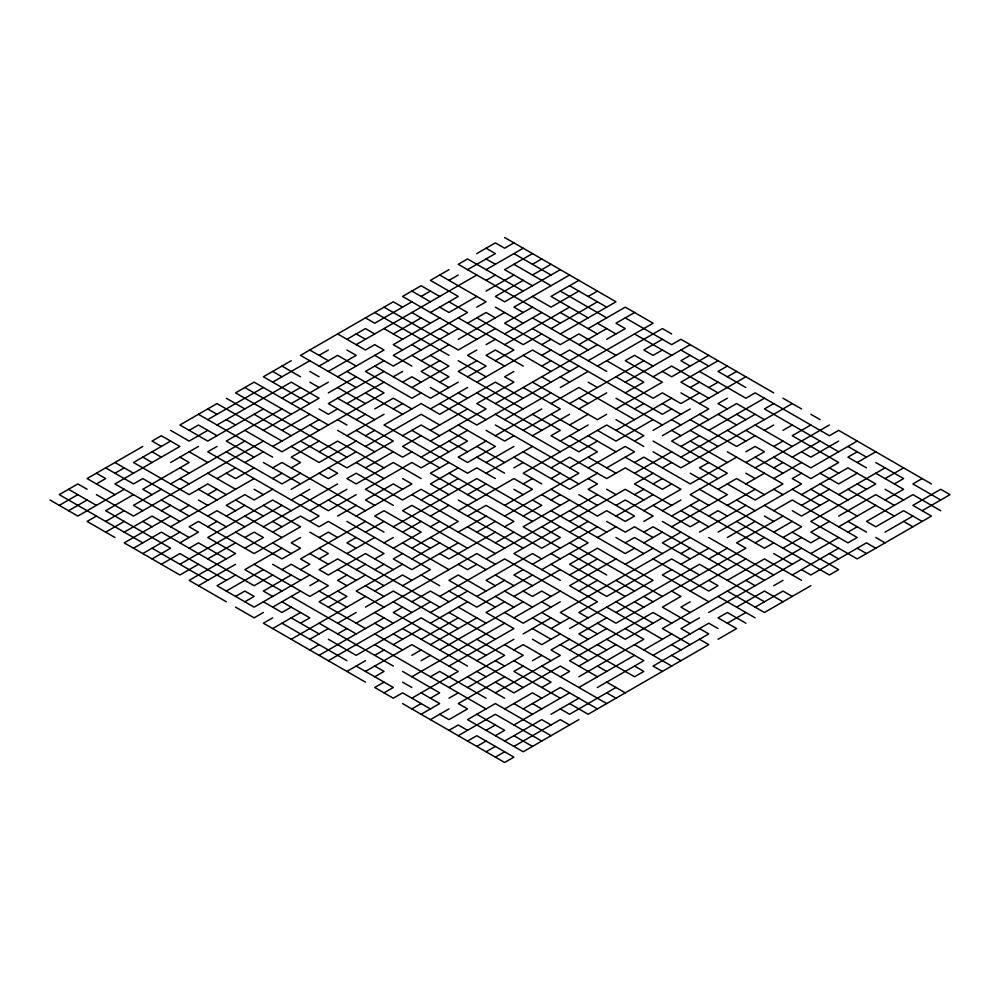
<?xml version="1.0" encoding="UTF-8"?>
<svg xmlns="http://www.w3.org/2000/svg" width="1000" height="1000" viewBox="0 0 1000 1000"><rect width="100%" height="100%" fill="white"/><g stroke="black" fill="none" stroke-linecap="round" stroke-linejoin="round"><path stroke-width="1.5" d="M142.787 446.438L87.112 478.575L114.95 494.637M291.238 360.725L263.4 376.788L309.8 403.575M448.975 269.662L430.412 280.375L458.25 296.438L430.412 312.512M476.8 253.588L495.363 242.875L504.637 248.225L513.913 242.875M59.275 505.363L77.838 494.637M96.388 483.925L105.675 478.575L96.388 473.212M114.95 473.212L124.225 467.863M170.613 441.075L133.5 462.5L189.175 494.637L207.738 483.925L226.287 494.637M189.175 430.363L198.45 425L217.013 435.712M207.738 419.65L263.4 387.512M272.675 382.15L309.8 360.725M319.075 355.363L328.35 350.012M346.912 339.3L365.462 328.587L374.738 333.938M411.85 301.8L374.738 323.225L365.462 317.863M421.138 296.438L430.412 291.087M448.975 280.375L458.25 275.012M467.525 269.662L495.363 253.588L486.087 248.225M68.562 510.712L87.112 500M207.738 430.363L189.175 441.075L170.613 430.363M217.013 425L291.238 382.15L319.075 398.225L263.4 430.363M319.075 366.075L337.625 355.363L356.188 366.075M356.188 344.65L476.8 275.012M486.087 269.662L523.2 248.225M124.225 489.288L77.838 516.075L50 500M170.613 462.5L198.45 446.438M263.4 408.938L207.738 441.075L179.9 425L217.013 403.575L281.962 441.075M281.962 398.225L300.512 387.512M328.35 371.438L356.188 355.363L346.912 350.012M393.3 333.938L421.138 317.863M486.087 280.375L495.363 275.012M532.475 253.588L504.637 269.662L532.475 285.725M96.388 516.075L87.112 521.425L114.95 537.5M133.5 494.637L105.675 510.712L170.613 548.212L152.062 558.925M217.013 446.438L207.738 451.788L319.075 516.075L309.8 521.425M281.962 408.938L226.287 441.075L254.125 457.15M291.238 403.575L328.35 382.15M337.625 376.788L384.025 350.012L374.738 344.65L365.462 350.012L337.625 333.938M439.688 317.863L393.3 344.65L402.575 350.012M476.8 296.438L448.975 312.512L439.688 307.15M486.087 291.087L513.913 275.012M532.475 264.3L541.75 258.938M105.675 521.425L124.225 510.712M161.337 489.288L133.5 505.363L142.787 510.712M170.613 483.925L244.85 441.075M328.35 392.863L356.188 376.788M384.025 360.725L365.462 371.438L411.85 398.225L421.138 392.863M476.8 307.15L486.087 301.8L439.688 275.012M523.2 280.375L495.363 296.438L504.637 301.8L560.312 269.662M532.475 275.012L551.025 264.3M105.675 532.137L124.225 521.425M263.4 441.075L133.5 516.075L96.388 494.637M281.962 430.363L309.8 414.288M384.025 371.438L328.35 403.575L393.3 441.075L346.912 467.863L300.512 441.075M458.25 328.587L393.3 366.075L374.738 355.363M467.525 323.225L486.087 312.512L495.363 317.863M124.225 532.137L152.062 516.075L189.175 537.5M161.337 510.712L170.613 505.363M217.013 478.575L235.562 467.863M244.85 462.5L263.4 451.788M272.675 446.438L319.075 419.65M337.625 408.938L328.35 414.288L319.075 408.938M346.912 403.575L384.025 382.15M393.3 376.788L402.575 371.438M421.138 360.725L448.975 344.65M458.25 339.3L504.637 312.512M569.587 275.012L513.913 307.15L523.2 312.512M170.613 516.075L124.225 542.85L179.9 575L198.45 564.288M179.9 510.712L189.175 505.363M207.738 494.637L217.013 489.288M254.125 467.863L235.562 478.575L226.287 473.212M402.575 382.15L411.85 376.788L421.138 382.15M439.688 360.725L421.138 371.438L448.975 387.512M495.363 328.587L458.25 350.012L384.025 307.15M532.475 307.15L504.637 323.225L662.375 414.288L671.65 408.938M578.862 280.375L551.025 296.438L588.15 317.863M133.5 548.212L161.337 532.137L254.125 585.712L272.675 575M170.613 526.788L254.125 478.575M272.675 467.863L281.962 462.5L365.462 510.712M319.075 441.075L291.238 457.15L300.512 462.5L291.238 467.863M356.188 419.65L365.462 414.288M374.738 408.938L393.3 398.225L411.85 408.938M411.85 387.512L448.975 366.075L430.412 355.363M476.8 350.012L467.525 355.363L486.087 366.075L467.525 376.788M486.087 344.65L495.363 339.3M504.637 333.938L541.75 312.512M578.862 291.087L551.025 307.15L532.475 296.438M142.787 553.562L179.9 532.137M207.738 516.075L217.013 510.712L244.85 526.788M272.675 478.575L281.962 473.212M319.075 451.788L337.625 441.075L384.025 467.863M346.912 435.712L384.025 414.288M393.3 408.938L402.575 403.575M439.688 382.15L448.975 376.788L411.85 355.363M476.8 360.725L458.25 371.438L523.2 408.938M504.637 344.65L569.587 307.15M588.15 296.438L597.425 291.087M179.9 542.85L198.45 532.137L189.175 526.788L198.45 521.425L254.125 553.562L300.512 526.788L263.4 505.363M207.738 526.788L217.013 521.425M226.287 516.075L244.85 505.363M272.675 489.288L254.125 500L244.85 494.637L226.287 505.363L235.562 510.712M300.512 473.212L281.962 483.925L226.287 451.788M356.188 441.075L319.075 462.5L291.238 446.438M365.462 435.712L374.738 430.363M458.25 382.15L430.412 398.225L374.738 366.075M495.363 360.725L513.913 350.012L458.25 317.863M541.75 333.938L523.2 344.65L476.8 317.863M551.025 328.587L597.425 301.8M161.337 564.288L179.9 553.562L226.287 580.35M189.175 548.212L198.45 542.85L226.287 558.925M291.238 489.288L356.188 451.788M365.462 446.438L421.138 414.288L439.688 425M430.412 408.938L467.525 387.512M476.8 382.15L532.475 350.012L569.587 371.438M541.75 344.65L551.025 339.3M560.312 333.938L615.975 301.8L504.637 237.512M179.9 564.288L281.962 505.363M291.238 500L309.8 489.288M402.575 435.712L421.138 425L439.688 435.712M513.913 371.438L504.637 376.788L513.913 382.15L476.8 403.575L486.087 408.938L430.412 441.075M541.75 355.363L551.025 350.012M588.15 328.587L625.262 307.15L653.088 323.225L588.15 360.725M207.738 558.925L235.562 542.85M244.85 537.5L254.125 532.137L263.4 537.5L244.85 548.212M263.4 526.788L337.625 483.925M365.462 467.863L393.3 451.788M421.138 435.712L402.575 446.438L439.688 467.863M430.412 430.363L467.525 408.938M541.75 366.075L551.025 360.725M560.312 355.363L569.587 350.012L606.7 371.438M578.862 344.65L606.7 328.587M634.538 312.512L615.975 323.225L625.262 328.587L606.7 339.3M272.675 532.137L300.512 516.075L319.075 526.788L328.35 521.425L384.025 553.562L374.738 558.925M309.8 510.712L346.912 489.288M411.85 451.788L402.575 457.15L356.188 430.363M495.363 403.575L597.425 344.65M198.45 585.712L235.562 564.288M356.188 494.637L328.35 510.712L300.512 494.637M421.138 457.15L467.525 430.363M578.862 366.075L476.8 425L439.688 403.575M235.562 575L217.013 585.712L254.125 607.137L309.8 575M281.962 548.212L244.85 569.637L281.962 591.062M300.512 537.5L291.238 542.85L300.512 548.212L281.962 558.925L235.562 532.137M337.625 516.075L356.188 505.363M504.637 419.65L551.025 392.863M560.312 387.512L588.15 371.438M597.425 366.075L662.375 328.587L671.65 333.938M226.287 591.062L263.4 569.637M319.075 537.5L328.35 532.137L337.625 537.5M356.188 516.075L411.85 483.925L402.575 478.575M448.975 462.5L430.412 473.212L476.8 500M486.087 441.075L458.25 457.15L467.525 462.5L495.363 446.438L458.25 425M495.363 435.712L541.75 408.938M551.025 403.575L578.862 387.512L634.538 419.65M662.375 339.3L643.812 350.012L653.088 355.363L662.375 350.012M235.562 596.425L244.85 591.062L254.125 596.425L244.85 601.775M281.962 569.637L291.238 564.288L328.35 585.712L309.8 596.425L254.125 564.288M365.462 521.425L300.512 558.925L309.8 564.288L300.512 569.637M458.25 467.863L430.412 483.925L448.975 494.637M513.913 435.712L504.637 441.075L486.087 430.363M523.2 430.363L560.312 408.938L523.2 387.512M569.587 403.575L643.812 360.725M291.238 575L263.4 591.062L272.675 596.425M319.075 558.925L328.35 553.562L319.075 548.212M356.188 537.5L346.912 542.85L356.188 548.212M365.462 532.137L384.025 521.425M421.138 500L458.25 478.575M486.087 462.5L513.913 446.438M532.475 435.712L569.587 414.288M578.862 408.938L606.7 392.863M625.262 382.15L690.2 344.65M346.912 553.562L374.738 537.5M393.3 526.788L476.8 478.575L588.15 542.85L541.75 569.637M486.087 473.212L532.475 446.438M569.587 425L588.15 414.288M625.262 392.863L643.812 382.15L606.7 360.725M653.088 376.788L671.65 366.075L718.037 392.863M690.2 355.363L680.925 360.725L690.2 366.075M263.4 612.487L254.125 617.85L235.562 607.137M272.675 607.137L300.512 591.062M309.8 585.712L319.075 580.35M384.025 542.85L393.3 537.5M402.575 532.137L421.138 521.425M430.412 516.075L448.975 505.363M467.525 494.637L486.087 483.925M513.913 467.863L523.2 462.5M560.312 441.075L588.15 425M606.7 414.288L597.425 419.65L532.475 382.15M615.975 408.938L662.375 382.15L625.262 360.725L634.538 355.363L653.088 366.075M708.763 355.363L671.65 376.788L662.375 371.438M272.675 617.85L263.4 623.212L365.462 682.138M291.238 607.137L281.962 612.487L263.4 601.775M346.912 575L337.625 580.35L346.912 585.712M356.188 569.637L365.462 564.288M393.3 548.212L421.138 532.137L384.025 510.712L374.738 516.075L430.412 548.212M430.412 526.788L439.688 521.425M458.25 510.712L513.913 478.575L532.475 489.288L504.637 505.363M634.538 408.938L643.812 403.575M718.037 360.725L680.925 382.15L708.763 398.225M272.675 628.562L300.512 612.487M365.462 575L319.075 601.775L365.462 628.562M374.738 569.637L384.025 564.288M402.575 553.562L393.3 558.925L411.85 569.637L458.25 542.85M411.85 548.212L458.25 521.425L411.85 494.637M467.525 516.075L486.087 505.363L513.913 521.425L504.637 526.788M523.2 483.925L532.475 478.575M551.025 467.863L569.587 457.15L606.7 478.575L625.262 467.863L662.375 489.288L671.65 483.925M597.425 441.075L578.862 451.788L551.025 435.712L560.312 430.363L532.475 414.288M615.975 430.363L671.65 398.225M690.2 387.512L699.488 382.15M727.325 366.075L718.037 371.438L745.875 387.512M300.512 623.212L309.8 617.85L281.962 601.775M328.35 607.137L346.912 596.425L337.625 591.062M402.575 564.288L356.188 591.062L384.025 607.137M411.85 558.925L439.688 542.85M458.25 532.137L486.087 516.075M551.025 478.575L560.312 473.212M569.587 467.863L597.425 451.788L569.587 435.712M653.088 419.65L615.975 441.075L597.425 430.363M699.488 392.863L680.925 403.575L662.375 392.863L653.088 398.225L615.975 376.788M708.763 387.512L718.037 382.15M727.325 376.788L736.6 371.438M291.238 639.275L365.462 596.425M374.738 591.062L402.575 575L411.85 580.35M476.8 532.137L495.363 521.425M504.637 516.075L578.862 473.212L495.363 425M588.15 467.863L625.262 446.438L634.538 451.788L606.7 467.863M634.538 441.075L643.812 435.712L615.975 419.65M653.088 430.363L690.2 408.938M699.488 403.575L745.875 376.788M309.8 639.275L328.35 628.562M337.625 623.212L356.188 612.487M365.462 607.137L393.3 591.062L458.25 628.562M402.575 585.712L430.412 569.637L346.912 521.425M495.363 532.137L448.975 558.925L439.688 553.562M523.2 516.075L541.75 505.363L532.475 500M551.025 500L560.312 494.637M597.425 473.212L569.587 489.288L513.913 457.15M662.375 435.712L708.763 408.938L680.925 392.863M727.325 398.225L718.037 403.575L727.325 408.938M309.8 649.987L319.075 644.638M337.625 633.925L346.912 628.562M356.188 623.212L476.8 553.562L495.363 564.288M495.363 542.85L513.913 532.137M569.587 500L523.2 526.788L560.312 548.212M634.538 462.5L643.812 457.15L690.2 483.925L736.6 457.15M319.075 655.35L384.025 617.85M402.575 607.137L393.3 612.487L523.2 687.487M411.85 601.775L430.412 591.062L448.975 601.775M476.8 564.288L467.525 569.637L458.25 564.288M486.087 558.925L597.425 494.637M634.538 473.212L671.65 451.788M680.925 446.438L699.488 435.712M708.763 430.363L764.438 398.225M328.35 660.7L430.412 601.775M439.688 596.425L504.637 558.925L615.975 623.212L745.875 548.212L736.6 542.85L782.987 516.075M560.312 526.788L513.913 553.562L560.312 580.35M569.587 521.425L625.262 489.288L643.812 500M653.088 473.212L634.538 483.925L671.65 505.363M662.375 467.863L671.65 462.5M680.925 457.15L755.15 414.288M773.713 403.575L764.438 408.938L838.662 451.788M430.412 612.487L467.525 591.062M569.587 532.137L588.15 521.425M615.975 505.363L625.262 500L653.088 516.075L643.812 521.425M634.538 494.637L643.812 489.288M653.088 483.925L662.375 478.575M792.262 403.575L680.925 467.863L653.088 451.788M346.912 671.413L365.462 660.7M374.738 655.35L384.025 649.987M393.3 644.638L421.138 628.562M430.412 623.212L467.525 601.775M476.8 596.425L504.637 580.35M523.2 569.637L513.913 575L532.475 585.712M532.475 564.288L597.425 526.788M615.975 516.075L653.088 494.637M708.763 462.5L699.488 467.863L718.037 478.575M755.15 435.712L736.6 446.438L690.2 419.65M764.438 430.363L773.713 425M365.462 671.413L411.85 644.638L458.25 671.413L411.85 698.2M421.138 639.275L458.25 617.85M532.475 575L476.8 607.137L448.975 591.062M597.425 537.5L615.975 526.788M643.812 510.712L680.925 489.288L625.262 457.15M745.875 451.788L755.15 446.438L764.438 451.788L745.875 462.5M782.987 430.363L792.262 425M374.738 676.775L384.025 671.413L374.738 666.062M411.85 655.35L421.138 649.987M430.412 644.638L476.8 617.85M504.637 601.775L486.087 612.487L513.913 628.562L448.975 666.062M513.913 596.425L560.312 569.637M662.375 510.712L680.925 500M773.713 446.438L782.987 441.075M810.825 425L792.262 435.712L838.662 462.5L810.825 478.575L773.713 457.15M384.025 682.138L374.738 687.487L393.3 698.2L402.575 692.85L430.412 708.913M421.138 660.7L430.412 655.35M439.688 649.987L523.2 601.775M569.587 575L597.425 558.925M625.262 542.85L634.538 537.5L662.375 553.562M643.812 532.137L653.088 526.788L727.325 569.637M671.65 516.075L699.488 500M718.037 489.288L736.6 478.575L764.438 494.637M755.15 467.863L829.388 425M384.025 692.85L393.3 687.487L356.188 666.062M411.85 676.775L504.637 623.212M513.913 617.85L560.312 591.062M615.975 558.925L569.587 585.712L597.425 601.775L578.862 612.487L588.15 617.85M634.538 548.212L625.262 553.562L551.025 510.712M643.812 542.85L662.375 532.137M671.65 526.788L727.325 494.637L690.2 473.212M745.875 483.925L764.438 473.212M773.713 467.863L782.987 462.5M792.262 457.15L820.1 441.075M430.412 676.775L439.688 671.413L486.087 698.2M560.312 601.775L523.2 623.212L504.637 612.487M578.862 591.062L597.425 580.35M625.262 564.288L653.088 548.212M680.925 532.137L662.375 542.85L690.2 558.925M699.488 521.425L690.2 526.788L653.088 505.363M708.763 516.075L718.037 510.712L727.325 516.075M727.325 505.363L755.15 489.288M773.713 478.575L801.55 462.5M838.662 441.075L810.825 457.15L801.55 451.788M476.8 660.7L513.913 639.275M523.2 633.925L551.025 617.85M690.2 537.5L560.312 612.487L597.425 633.925M699.488 532.137L745.875 505.363M801.55 473.212L792.262 478.575L801.55 483.925L718.037 532.137M857.212 441.075L810.825 467.863L745.875 430.363M411.85 708.913L421.138 703.562M430.412 698.2L439.688 692.85L402.575 671.413M448.975 687.487L504.637 655.35L476.8 639.275M513.913 649.987L523.2 644.638L551.025 660.7M551.025 628.562L569.587 617.85M680.925 553.562L690.2 548.212M857.212 451.788L847.938 457.15L866.5 467.863M421.138 714.275L439.688 703.562L421.138 692.85M448.975 698.2L458.25 692.85M467.525 687.487L523.2 655.35L504.637 644.638M560.312 633.925L541.75 644.638L532.475 639.275M569.587 628.562L653.088 580.35L597.425 548.212L569.587 564.288L625.262 596.425M671.65 569.637L662.375 575L708.763 601.775M680.925 564.288L708.763 548.212M727.325 537.5L755.15 521.425M773.713 510.712L792.262 500L857.212 537.5L847.938 542.85L810.825 521.425L875.775 483.925L847.938 467.863L801.55 494.637M857.212 462.5L875.775 451.788M430.412 719.625L448.975 708.913M504.637 676.775L458.25 703.562L467.525 708.913L448.975 719.625L439.688 714.275M523.2 666.062L513.913 671.413L560.312 698.2M532.475 660.7L541.75 655.35M569.587 639.275L551.025 649.987L560.312 655.35L495.363 692.85M606.7 617.85L578.862 633.925L588.15 639.275M615.975 612.487L699.488 564.288L764.438 601.775M708.763 558.925L727.325 548.212M801.55 505.363L829.388 489.288M857.212 473.212L838.662 483.925L820.1 473.212M569.587 649.987L606.7 628.562M755.15 542.85L764.438 537.5M773.713 532.137L792.262 521.425M829.388 500L801.55 516.075L792.262 510.712M838.662 494.637L885.05 467.863M448.975 730.337L458.25 724.987L467.525 730.337M690.2 591.062L745.875 558.925M773.713 542.85L764.438 548.212L690.2 505.363M782.987 537.5L801.55 526.788L764.438 505.363M885.05 478.575L903.612 467.863M458.25 735.7L495.363 714.275L541.75 741.062M504.637 708.913L532.475 692.85L541.75 698.2M541.75 687.487L551.025 682.138L513.913 660.7M560.312 676.775L569.587 671.413L560.312 666.062L513.913 692.85L495.363 682.138M578.862 666.062L615.975 644.638M662.375 617.85L625.262 639.275L597.425 623.212M690.2 601.775L680.925 607.137L690.2 612.487M727.325 580.35L764.438 558.925L801.55 580.35M782.987 548.212L801.55 537.5M829.388 521.425L810.825 532.137L857.212 558.925L931.438 516.075L912.887 505.363L940.725 489.288L950 494.637L922.163 510.712M838.662 516.075L875.775 494.637L894.325 505.363M894.325 483.925L903.612 478.575L875.775 462.5M467.525 741.062L476.8 735.7L513.913 757.125L504.637 762.487L402.575 703.562M486.087 730.337L495.363 724.987M523.2 708.913L560.312 687.487L597.425 708.913M578.862 676.775L643.812 639.275L625.262 628.562M801.55 548.212L662.375 628.562L690.2 644.638M820.1 537.5L810.825 542.85L792.262 532.137M838.662 526.788L875.775 505.363M885.05 500L903.612 489.288L875.775 473.212M922.163 478.575L912.887 483.925L940.725 500M476.8 746.413L486.087 741.062M495.363 735.7L504.637 730.337L476.8 714.275M513.913 724.987L569.587 692.85M578.862 687.487L634.538 655.35M643.812 649.987L671.65 633.925M699.488 617.85L680.925 628.562L690.2 633.925M708.763 612.487L801.55 558.925M810.825 553.562L838.662 537.5M847.938 532.137L857.212 526.788M486.087 751.775L495.363 746.413M504.637 741.062L541.75 719.625L551.025 724.987M551.025 714.275L578.862 698.2M597.425 687.487L643.812 660.7L606.7 639.275M653.088 655.35L708.763 623.212L718.037 628.562M736.6 607.137L764.438 591.062L782.987 601.775M773.713 585.712L782.987 580.35M792.262 575L838.662 548.212M495.363 757.125L504.637 751.775M513.913 746.413L560.312 719.625L569.587 724.987M615.975 687.487L569.587 714.275L560.312 708.913M727.325 623.212L745.875 612.487M755.15 607.137L782.987 591.062L792.262 596.425M885.05 532.137L912.887 516.075M578.862 719.625L523.2 751.775L467.525 719.625L495.363 703.562L551.025 735.7M718.037 639.275L736.6 628.562L718.037 617.85L727.325 612.487L745.875 623.212M810.825 585.712L764.438 612.487L727.325 591.062M773.713 392.863L680.925 339.3L671.65 344.65L625.262 317.863M782.987 398.225L801.55 408.938M810.825 414.288L820.1 419.65M931.438 483.925L838.662 430.363L829.388 435.712L755.15 392.863L745.875 398.225L699.488 371.438M513.913 253.588L551.025 275.012M569.587 285.725L606.7 307.15M680.925 350.012L708.763 366.075M847.938 446.438L866.5 457.15M513.913 264.3L551.025 285.725M560.312 291.087L606.7 317.863M634.538 333.938L671.65 355.363M940.725 510.712L912.887 494.637L866.5 521.425L875.775 526.788L903.612 510.712L922.163 521.425M486.087 258.938L495.363 264.3M597.425 323.225L615.975 333.938M764.438 419.65L736.6 403.575L671.65 441.075L727.325 473.212L690.2 494.637L708.763 505.363M885.05 489.288L903.612 500M523.2 291.087L467.525 258.938L458.25 264.3L560.312 323.225M560.312 312.512L597.425 333.938M736.6 414.288L745.875 419.65M755.15 425L792.262 446.438M829.388 467.863L838.662 473.212M857.212 483.925L866.5 489.288M615.975 355.363L578.862 333.938L560.312 344.65L532.475 328.587M718.037 414.288L736.6 425M847.938 489.288L894.325 516.075M903.612 521.425L912.887 526.788M532.475 317.863L588.15 350.012M699.488 414.288L708.763 419.65M727.325 430.363L745.875 441.075M820.1 483.925L847.938 500M495.363 307.15L523.2 323.225M662.375 403.575L680.925 414.288M755.15 457.15L782.987 473.212M810.825 489.288L857.212 516.075M671.65 419.65L680.925 425M690.2 430.363L718.037 446.438M727.325 451.788L782.987 483.925L755.15 500L727.325 483.925M792.262 489.288L820.1 505.363M847.938 521.425L866.5 532.137M875.775 537.5L885.05 542.85M439.688 296.438L421.138 285.725L402.575 296.438L476.8 339.3M448.975 301.8L467.525 312.512L393.3 355.363L411.85 366.075M588.15 382.15L597.425 387.512M615.975 398.225L662.375 425M671.65 430.363L680.925 435.712M690.2 441.075L727.325 462.5M745.875 473.212L755.15 478.575M773.713 489.288L782.987 494.637M875.775 548.212L866.5 542.85L810.825 575L801.55 569.637M411.85 291.087L430.412 301.8M523.2 355.363L551.025 371.438M560.312 376.788L569.587 382.15M857.212 548.212L866.5 553.562M523.2 366.075L495.363 350.012L486.087 355.363L504.637 366.075M541.75 376.788L551.025 382.15M578.862 398.225L588.15 403.575M653.088 441.075L690.2 462.5M402.575 307.15L393.3 301.8L300.512 355.363L356.188 387.512M411.85 312.512L430.412 323.225M439.688 328.587L448.975 333.938M643.812 446.438L606.7 425L523.2 473.212L541.75 483.925M736.6 500L755.15 510.712M764.438 516.075L773.713 521.425M829.388 553.562L838.662 558.925M699.488 489.288L838.662 569.637L829.388 575L736.6 521.425M374.738 312.512L448.975 355.363M458.25 360.725L486.087 376.788M523.2 398.225L495.363 382.15L439.688 414.288L421.138 403.575L384.025 425L467.525 473.212L476.8 467.863L495.363 478.575M551.025 414.288L578.862 430.363M588.15 435.712L615.975 451.788M384.025 328.587L402.575 339.3M411.85 344.65L421.138 350.012M773.713 553.562L792.262 564.288M476.8 392.863L541.75 430.363M588.15 457.15L615.975 473.212M680.925 510.712L708.763 526.788M356.188 333.938L365.462 339.3M458.25 392.863L467.525 398.225M495.363 414.288L560.312 451.788M708.763 537.5L773.713 575M430.412 387.512L486.087 419.65M588.15 478.575L597.425 483.925L588.15 489.288L634.538 516.075L625.262 521.425L606.7 510.712L597.425 516.075L551.025 489.288M606.7 489.288L615.975 494.637M662.375 521.425L764.438 580.35M523.2 451.788L578.862 483.925M745.875 580.35L755.15 585.712M578.862 494.637L597.425 505.363M653.088 537.5L634.538 526.788L625.262 532.137L606.7 521.425M309.8 350.012L328.35 360.725M346.912 371.438L384.025 392.863L281.962 451.788L244.85 430.363M448.975 430.363L467.525 441.075L421.138 467.863L411.85 462.5L365.462 489.288L393.3 505.363M476.8 446.438L504.637 462.5M699.488 575L671.65 558.925L606.7 596.425L551.025 564.288M708.763 580.35L718.037 585.712L708.763 591.062L653.088 558.925M365.462 392.863L402.575 414.288M448.975 441.075L467.525 451.788M476.8 457.15L504.637 473.212M541.75 494.637L560.312 505.363M569.587 510.712L606.7 532.137M615.975 537.5L643.812 553.562M718.037 596.425L755.15 617.85M309.8 371.438L319.075 376.788M337.625 387.512L365.462 403.575M411.85 430.363L448.975 451.788M513.913 489.288L523.2 494.637M281.962 366.075L300.512 376.788M309.8 382.15L319.075 387.512M337.625 398.225L374.738 419.65M671.65 591.062L680.925 596.425L662.375 607.137L690.2 623.212M272.675 371.438L281.962 376.788M448.975 473.212L532.475 521.425M541.75 526.788L560.312 537.5L541.75 548.212L458.25 500M569.587 542.85L662.375 596.425M337.625 419.65L346.912 425M569.587 553.562L606.7 575M615.975 580.35L634.538 591.062M643.812 596.425L653.088 601.775M699.488 628.562L708.763 633.925L653.088 666.062L662.375 671.413M328.35 425L254.125 382.15L235.562 392.863L346.912 457.15M337.625 430.363L374.738 451.788M421.138 478.575L393.3 462.5L356.188 483.925L346.912 478.575L356.188 473.212L402.575 500L421.138 489.288L523.2 548.212M551.025 553.562L560.312 558.925M634.538 601.775L643.812 607.137M671.65 623.212L653.088 612.487L569.587 660.7L597.425 676.775M699.488 639.275L708.763 644.638L588.15 714.275L569.587 703.562M244.85 387.512L291.238 414.288M309.8 425L319.075 430.363M541.75 558.925L532.475 553.562L486.087 580.35L495.363 585.712M615.975 601.775L653.088 623.212M356.188 462.5L384.025 478.575M402.575 489.288L393.3 483.925L365.462 500L374.738 505.363M467.525 526.788L504.637 548.212M606.7 607.137L662.375 639.275M671.65 644.638L680.925 649.987M226.287 398.225L244.85 408.938M254.125 414.288L291.238 435.712M495.363 553.562L411.85 505.363L402.575 510.712L467.525 548.212M671.65 655.35L680.925 660.7M328.35 467.863L337.625 473.212L328.35 478.575L319.075 473.212M551.025 596.425L541.75 591.062L532.475 596.425L523.2 591.062M634.538 644.638L671.65 666.062M207.738 408.938L217.013 414.288M226.287 419.65L235.562 425M430.412 537.5L486.087 569.637M495.363 575L513.913 585.712M541.75 601.775L551.025 607.137M198.45 414.288L272.675 457.15M504.637 591.062L532.475 607.137M541.75 612.487L560.312 623.212M597.425 644.638L606.7 649.987M634.538 666.062L643.812 671.413L634.538 676.775L532.475 617.85M263.4 462.5L300.512 483.925M328.35 500L384.025 532.137M402.575 542.85L448.975 569.637M486.087 591.062L458.25 575L448.975 580.35L495.363 607.137M495.363 596.425L513.913 607.137M532.475 628.562L551.025 639.275M560.312 644.638L588.15 660.7M597.425 666.062L606.7 671.413M421.138 575L439.688 585.712M606.7 682.138L625.262 692.85M189.175 451.788L207.738 462.5M254.125 489.288L263.4 494.637M291.238 510.712L272.675 500L207.738 537.5L235.562 553.562L189.175 580.35L226.287 601.775M393.3 569.637L365.462 553.562L328.35 575L319.075 569.637L337.625 558.925L384.025 585.712M458.25 607.137L486.087 623.212M606.7 692.85L615.975 698.2M161.337 446.438L152.062 441.075L161.337 435.712L179.9 446.438L114.95 483.925L179.9 521.425M179.9 457.15L189.175 462.5L142.787 489.288L152.062 494.637M207.738 473.212L235.562 489.288M309.8 532.137L439.688 607.137M448.975 612.487L495.363 639.275M541.75 666.062L606.7 703.562M152.062 451.788L161.337 457.15M179.9 467.863L189.175 473.212M235.562 500L263.4 516.075M272.675 521.425L281.962 526.788M142.787 457.15L152.062 462.5M179.9 478.575L189.175 483.925M198.45 489.288L217.013 500M244.85 516.075L281.962 537.5M309.8 553.562L328.35 564.288M337.625 569.637L356.188 580.35M365.462 585.712L384.025 596.425M393.3 601.775L411.85 612.487M486.087 655.35L421.138 617.85L356.188 655.35L328.35 639.275M495.363 660.7L504.637 666.062M198.45 500L207.738 505.363M272.675 542.85L291.238 553.562M114.95 462.5L133.5 473.212M226.287 526.788L142.787 478.575L133.5 483.925L105.675 467.863M374.738 612.487L393.3 623.212M402.575 628.562L467.525 666.062M476.8 671.413L486.087 676.775M532.475 703.562L541.75 708.913M161.337 500L189.175 516.075M272.675 564.288L300.512 580.35M319.075 591.062L346.912 607.137M374.738 623.212L384.025 628.562M393.3 633.925L402.575 639.275M467.525 676.775L504.637 698.2M513.913 703.562L532.475 714.275M374.738 633.925L402.575 649.987M291.238 596.425L356.188 633.925M374.738 644.638L486.087 708.913M87.112 489.288L77.838 483.925L59.275 494.637L142.787 542.85M142.787 521.425L152.062 526.788M319.075 623.212L393.3 666.062M513.913 735.7L532.475 746.413M68.562 489.288L96.388 505.363M291.238 617.85L319.075 633.925M402.575 682.138L411.85 687.487M152.062 548.212L207.738 580.35M281.962 623.212L346.912 660.7"/></g></svg>
